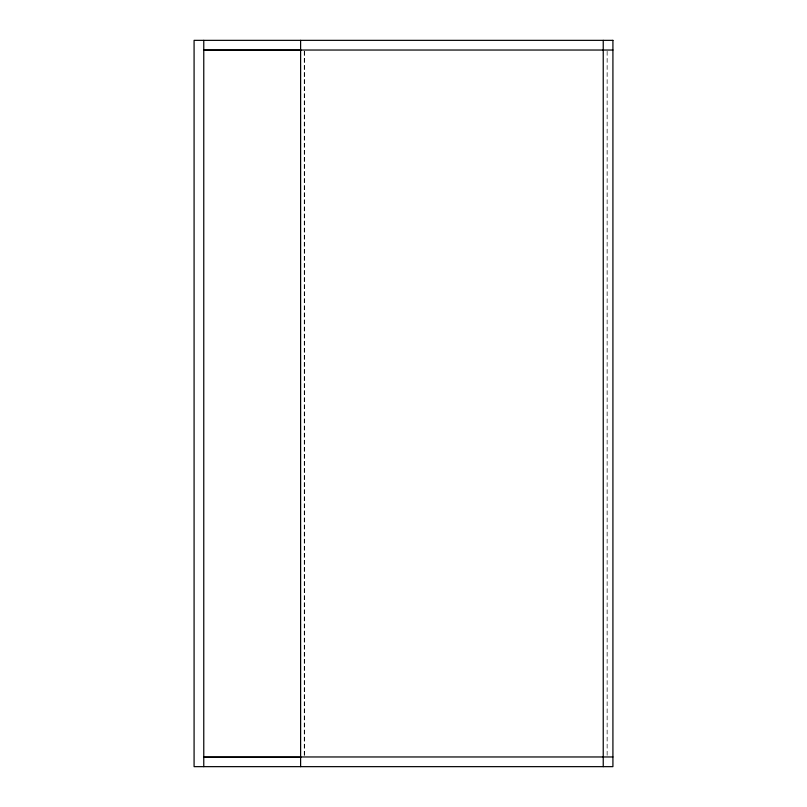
<?xml version="1.0" encoding="UTF-8"?>
<svg xmlns="http://www.w3.org/2000/svg" width="807" height="807" viewBox="0 0 807 807"><rect width="100%" height="100%" fill="white"/><g stroke="black" fill="none" stroke-linecap="round" stroke-linejoin="round"><path stroke-width="0.61" stroke-dasharray="4.04 3.03" d="M607.136 51.295L607.136 755.705M304.511 51.295L304.511 755.705M304.239 51.295L304.239 755.705"/><path stroke-width="1.21" d="M203.768 50.034L612.917 50.034M203.768 50.226L300.799 50.226M203.768 756.966L612.917 756.966M203.768 757.339L300.708 757.339M603.233 40.35L603.233 766.65M300.608 40.35L300.608 766.65M203.768 40.35L203.768 766.65M612.917 40.35L194.084 40.35L194.084 766.65L612.917 766.65L612.917 40.35"/></g></svg>
